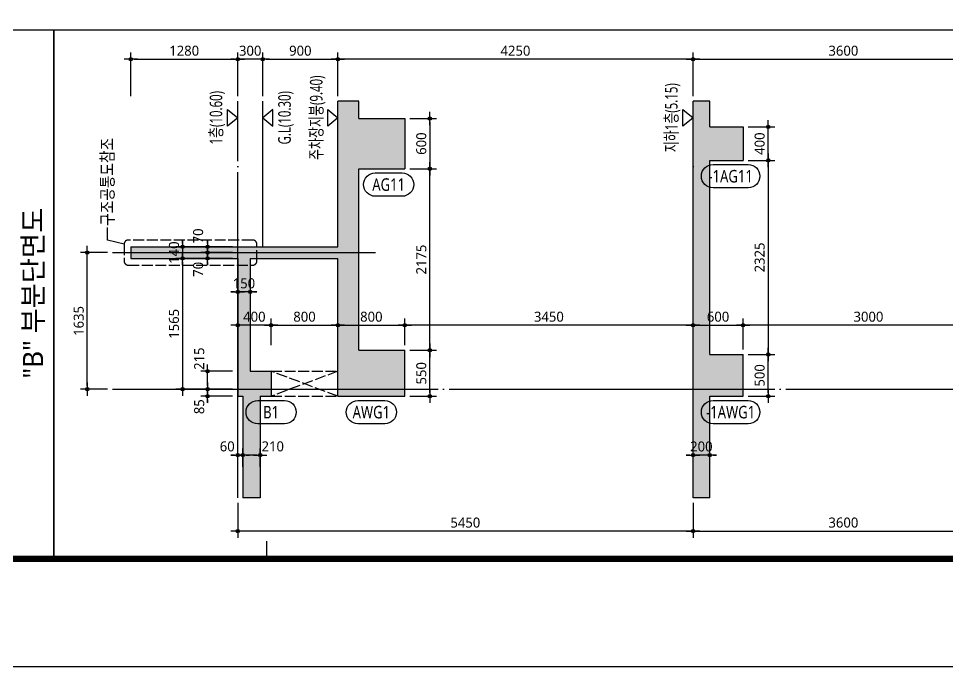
# Model space of a CAD drawing. Header units: millimetres. Extents: x 350420 to 672135, y -312840 to -44390.
# Drawn here: x 539707 to 550825, y -80030 to -72273 of the extents above; entities that cross this region are included whole.
import ezdxf
from ezdxf.enums import TextEntityAlignment as Align

# ---------------------------------------------------------------- set-up
doc = ezdxf.new("R2010")
doc.units = ezdxf.units.MM
doc.header["$LTSCALE"] = 65
doc.linetypes.add('CEN', pattern=[62, 60, -1, 0, -1])
doc.linetypes.add('HID', pattern=[2.5, 2, -0.5])
doc.layers.get('Defpoints').update_dxf_attribs({"color": 145})
for name, color, linetype in [('253', 253, 'Continuous'), ('CEN', 1, 'CEN'), ('DIM', 7, 'Continuous'), ('FORM_고양장항A-1BL-S-성능$0$FORM', 7, 'Continuous'), ('GL', 3, 'Continuous'), ('HID', 8, 'HID'), ('LEADER', 7, 'Continuous'), ('LEVEL', 7, 'Continuous'), ('M', 7, 'Continuous'), ('NAME-B', 6, 'Continuous'), ('SEC', 2, 'Continuous')]:
    doc.layers.add(name, color=color, linetype=linetype)
doc.layers.add('FORM_고양장항A-1BL-S-성능$0$DEFPOINT', color=144, linetype='Continuous', plot=False)
doc.layers.add('TEXT', color=3, linetype='Continuous', lineweight=9)
doc.styles.add('맑은고딕', font='malgun.ttf')
doc.dimstyles.new('DIM_40', dxfattribs={"dimscale": 40, "dimtxt": 3, "dimasz": 1, "dimexe": 2, "dimexo": 1.5, "dimgap": 1, "dimtad": 1, "dimdec": 0, "dimzin": 0, "dimdsep": 46, "dimtxsty": '맑은고딕', "dimblk1": 'DIMDOT', "dimblk2": 'DIMDOT', "dimsah": 1, "dimcen": 0.09, "dimdle": 2, "dimclrd": 7, "dimclre": 7, "dimclrt": 6, "dimadec": 0, "dimazin": 0, "dimtfac": 1, "dimtdec": 0, "dimtix": 1, "dimtmove": 2, "dimatfit": 3, "dimldrblk": 'DIMDOT', "dimfxl": 0, "dimtolj": 1, "dimtzin": 0, "dimarcsym": 0})

# ---------------------------------------------------------------- blocks, each defined once
blk = doc.blocks.new('FORM_고양장항A-1BL-S-성능')
at = {"layer": 'FORM_고양장항A-1BL-S-성능$0$DEFPOINT', "color": 1}
blk.add_line((573.5, 22), (573.5, 25), dxfattribs=at)
at = {"layer": 'FORM_고양장항A-1BL-S-성능$0$DEFPOINT'}
blk.add_lwpolyline([(0, 594), (0, 0), (841, 0), (841, 594), (0, 594)], dxfattribs=at)
at = {"layer": 'FORM_고양장항A-1BL-S-성능$0$FORM'}
for points in [[(25, 573), (25, 21), (757, 21), (757, 573)], [(26, 572), (26, 22), (756, 22), (756, 572)]]:
    blk.add_lwpolyline(points, close=True, dxfattribs=at)
at = {"layer": 'FORM_고양장항A-1BL-S-성능$0$FORM', "const_width": 1}
blk.add_lwpolyline([(25.5, 572.5), (25.5, 21.5), (756.5, 21.5), (756.5, 572.5)], close=True, dxfattribs=at)
blk = doc.blocks.new('DIMDOT')
at = {"layer": 'DIM', "linetype": 'Continuous'}
blk.add_line((-2, 0), (2, 0), dxfattribs=at)
for radius in [0.5, 0.25]:
    blk.add_circle((0, 0), radius, dxfattribs=at)
blk = doc.blocks.new('*D1171')
at = {"layer": 'Defpoints', "color": 0, "transparency": 16777216}
for p in [(540530, -75075), (540830, -75075), (540830, -76710)]:
    blk.add_point(p, dxfattribs=at)
at = {"layer": 'DIM', "color": 7, "lineweight": -2, "transparency": 16777216}
for p, q in [((540770, -75075), (540450, -75075)), ((540530, -76670), (540530, -75115)), ((540770, -76710), (540450, -76710))]:
    blk.add_line(p, q, dxfattribs=at)
at = {"layer": 'DIM', "color": 7, "lineweight": -2, "transparency": 16777216, "xscale": 40, "yscale": 40, "zscale": 40}
for p, rotation in [((540530, -75075), 90), ((540530, -76710), 270)]:
    blk.add_blockref('DIMDOT', p, dxfattribs=dict(at, rotation=rotation))
at = {"layer": 'DIM', "color": 6, "transparency": 16777216, "insert": (540428, -75893), "char_height": 120, "attachment_point": 5, "rotation": 90, "style": '맑은고딕'}
blk.add_mtext('\\A1;1635', dxfattribs=at)
blk = doc.blocks.new('*D1172')
at = {"layer": 'Defpoints', "color": 0, "transparency": 16777216}
for p in [(542330, -72760), (541050, -73260), (542330, -73260)]:
    blk.add_point(p, dxfattribs=at)
at = {"layer": 'DIM', "color": 7, "lineweight": -2, "transparency": 16777216}
for p, q in [((541050, -73200), (541050, -72680)), ((542330, -73200), (542330, -72680)), ((541090, -72760), (542290, -72760))]:
    blk.add_line(p, q, dxfattribs=at)
at = {"layer": 'DIM', "color": 7, "lineweight": -2, "transparency": 16777216, "xscale": 40, "yscale": 40, "zscale": 40, "rotation": 180}
blk.add_blockref('DIMDOT', (541050, -72760), dxfattribs=at)
at = {"layer": 'DIM', "color": 7, "lineweight": -2, "transparency": 16777216, "xscale": 40, "yscale": 40, "zscale": 40}
blk.add_blockref('DIMDOT', (542330, -72760), dxfattribs=at)
at = {"layer": 'DIM', "color": 6, "transparency": 16777216, "insert": (541690, -72658), "char_height": 120, "attachment_point": 5, "style": '맑은고딕'}
blk.add_mtext('\\A1;1280', dxfattribs=at)
blk = doc.blocks.new('*D1173')
at = {"layer": 'Defpoints', "color": 0, "transparency": 16777216}
for p in [(542330, -75145), (541670, -76710), (542330, -76710)]:
    blk.add_point(p, dxfattribs=at)
at = {"layer": 'DIM', "color": 7, "lineweight": -2, "transparency": 16777216}
for p, q in [((542270, -75145), (541590, -75145)), ((541670, -75185), (541670, -76670)), ((542270, -76710), (541590, -76710))]:
    blk.add_line(p, q, dxfattribs=at)
at = {"layer": 'DIM', "color": 7, "lineweight": -2, "transparency": 16777216, "xscale": 40, "yscale": 40, "zscale": 40}
for p, rotation in [((541670, -75145), 90), ((541670, -76710), 270)]:
    blk.add_blockref('DIMDOT', p, dxfattribs=dict(at, rotation=rotation))
at = {"layer": 'DIM', "color": 6, "transparency": 16777216, "insert": (541568, -75928), "char_height": 120, "attachment_point": 5, "rotation": 90, "style": '맑은고딕'}
blk.add_mtext('\\A1;1565', dxfattribs=at)
blk = doc.blocks.new('*D1174')
at = {"layer": 'Defpoints', "color": 0, "transparency": 16777216}
for p in [(542330, -75005), (541670, -75145), (542330, -75145)]:
    blk.add_point(p, dxfattribs=at)
at = {"layer": 'DIM', "color": 7, "lineweight": -2, "transparency": 16777216}
for p, q in [((541670, -74965), (541670, -74925)), ((542270, -75005), (541590, -75005)), ((541670, -75005), (541670, -75145)), ((542270, -75145), (541590, -75145)), ((541670, -75185), (541670, -75225))]:
    blk.add_line(p, q, dxfattribs=at)
at = {"layer": 'DIM', "color": 7, "lineweight": -2, "transparency": 16777216, "xscale": 40, "yscale": 40, "zscale": 40}
for p, rotation in [((541670, -75005), 270), ((541670, -75145), 90)]:
    blk.add_blockref('DIMDOT', p, dxfattribs=dict(at, rotation=rotation))
at = {"layer": 'DIM', "color": 6, "transparency": 16777216, "insert": (541568, -75075), "char_height": 120, "attachment_point": 5, "rotation": 90, "style": '맑은고딕'}
blk.add_mtext('\\A1;140', dxfattribs=at)
blk = doc.blocks.new('*D1175')
at = {"layer": 'Defpoints', "color": 0, "transparency": 16777216}
for p in [(541970, -75145), (542330, -75075), (542330, -75145)]:
    blk.add_point(p, dxfattribs=at)
at = {"layer": 'DIM', "color": 7, "lineweight": -2, "transparency": 16777216}
for p, q in [((541970, -75035), (541970, -74995)), ((542270, -75075), (541890, -75075)), ((542270, -75145), (541890, -75145)), ((541970, -75075), (541970, -75145)), ((541970, -75185), (541970, -75225))]:
    blk.add_line(p, q, dxfattribs=at)
at = {"layer": 'DIM', "color": 7, "lineweight": -2, "transparency": 16777216, "xscale": 40, "yscale": 40, "zscale": 40}
for p, rotation in [((541970, -75075), 270), ((541970, -75145), 90)]:
    blk.add_blockref('DIMDOT', p, dxfattribs=dict(at, rotation=rotation))
at = {"layer": 'DIM', "color": 6, "transparency": 16777216, "insert": (541857, -75275), "char_height": 120, "attachment_point": 5, "rotation": 90, "style": '맑은고딕'}
blk.add_mtext('\\A1;70', dxfattribs=at)
blk = doc.blocks.new('*D1176')
at = {"layer": 'Defpoints', "color": 0, "transparency": 16777216}
for p in [(541970, -75005), (542330, -75005), (542330, -75075)]:
    blk.add_point(p, dxfattribs=at)
at = {"layer": 'DIM', "color": 7, "lineweight": -2, "transparency": 16777216}
for p, q in [((541970, -74965), (541970, -74925)), ((542270, -75005), (541890, -75005)), ((541970, -75075), (541970, -75005)), ((542270, -75075), (541890, -75075)), ((541970, -75115), (541970, -75155))]:
    blk.add_line(p, q, dxfattribs=at)
at = {"layer": 'DIM', "color": 7, "lineweight": -2, "transparency": 16777216, "xscale": 40, "yscale": 40, "zscale": 40}
for p, rotation in [((541970, -75005), 270), ((541970, -75075), 90)]:
    blk.add_blockref('DIMDOT', p, dxfattribs=dict(at, rotation=rotation))
at = {"layer": 'DIM', "color": 6, "transparency": 16777216, "insert": (541857, -74875), "char_height": 120, "attachment_point": 5, "rotation": 90, "style": '맑은고딕'}
blk.add_mtext('\\A1;70', dxfattribs=at)
blk = doc.blocks.new('*D1177')
at = {"layer": 'Defpoints', "color": 0, "transparency": 16777216}
for p in [(542330, -72760), (542330, -73260), (542630, -73260)]:
    blk.add_point(p, dxfattribs=at)
at = {"layer": 'DIM', "color": 7, "lineweight": -2, "transparency": 16777216}
for p, q in [((542330, -73200), (542330, -72680)), ((542630, -73200), (542630, -72680)), ((542290, -72760), (542250, -72760)), ((542630, -72760), (542330, -72760)), ((542670, -72760), (542710, -72760))]:
    blk.add_line(p, q, dxfattribs=at)
at = {"layer": 'DIM', "color": 7, "lineweight": -2, "transparency": 16777216, "xscale": 40, "yscale": 40, "zscale": 40}
blk.add_blockref('DIMDOT', (542330, -72760), dxfattribs=at)
at = {"layer": 'DIM', "color": 7, "lineweight": -2, "transparency": 16777216, "xscale": 40, "yscale": 40, "zscale": 40, "rotation": 180}
blk.add_blockref('DIMDOT', (542630, -72760), dxfattribs=at)
at = {"layer": 'DIM', "color": 6, "transparency": 16777216, "insert": (542480, -72658), "char_height": 120, "attachment_point": 5, "style": '맑은고딕'}
blk.add_mtext('\\A1;300', dxfattribs=at)
blk = doc.blocks.new('*D1178')
at = {"layer": 'Defpoints', "color": 0, "transparency": 16777216}
for p in [(551380, -72760), (547780, -73260), (551380, -73260)]:
    blk.add_point(p, dxfattribs=at)
at = {"layer": 'DIM', "color": 7, "lineweight": -2, "transparency": 16777216}
for p, q in [((547780, -73200), (547780, -72680)), ((551380, -73200), (551380, -72680)), ((547820, -72760), (551340, -72760))]:
    blk.add_line(p, q, dxfattribs=at)
at = {"layer": 'DIM', "color": 7, "lineweight": -2, "transparency": 16777216, "xscale": 40, "yscale": 40, "zscale": 40, "rotation": 180}
blk.add_blockref('DIMDOT', (547780, -72760), dxfattribs=at)
at = {"layer": 'DIM', "color": 7, "lineweight": -2, "transparency": 16777216, "xscale": 40, "yscale": 40, "zscale": 40}
blk.add_blockref('DIMDOT', (551380, -72760), dxfattribs=at)
at = {"layer": 'DIM', "color": 6, "transparency": 16777216, "insert": (549580, -72658), "char_height": 120, "attachment_point": 5, "style": '맑은고딕'}
blk.add_mtext('\\A1;3600', dxfattribs=at)
blk = doc.blocks.new('*D1179')
at = {"layer": 'Defpoints', "color": 0, "transparency": 16777216}
for p in [(543530, -72760), (542630, -73260), (543530, -73260)]:
    blk.add_point(p, dxfattribs=at)
at = {"layer": 'DIM', "color": 7, "lineweight": -2, "transparency": 16777216}
for p, q in [((542630, -73200), (542630, -72680)), ((543530, -73200), (543530, -72680)), ((542670, -72760), (543490, -72760))]:
    blk.add_line(p, q, dxfattribs=at)
at = {"layer": 'DIM', "color": 7, "lineweight": -2, "transparency": 16777216, "xscale": 40, "yscale": 40, "zscale": 40, "rotation": 180}
blk.add_blockref('DIMDOT', (542630, -72760), dxfattribs=at)
at = {"layer": 'DIM', "color": 7, "lineweight": -2, "transparency": 16777216, "xscale": 40, "yscale": 40, "zscale": 40}
blk.add_blockref('DIMDOT', (543530, -72760), dxfattribs=at)
at = {"layer": 'DIM', "color": 6, "transparency": 16777216, "insert": (543080, -72658), "char_height": 120, "attachment_point": 5, "style": '맑은고딕'}
blk.add_mtext('\\A1;900', dxfattribs=at)
blk = doc.blocks.new('*D1180')
at = {"layer": 'Defpoints', "color": 0, "transparency": 16777216}
for p in [(543530, -72760), (543530, -73260), (547780, -73260)]:
    blk.add_point(p, dxfattribs=at)
at = {"layer": 'DIM', "color": 7, "lineweight": -2, "transparency": 16777216}
for p, q in [((543530, -73200), (543530, -72680)), ((547780, -73200), (547780, -72680)), ((547740, -72760), (543570, -72760))]:
    blk.add_line(p, q, dxfattribs=at)
at = {"layer": 'DIM', "color": 7, "lineweight": -2, "transparency": 16777216, "xscale": 40, "yscale": 40, "zscale": 40, "rotation": 180}
blk.add_blockref('DIMDOT', (543530, -72760), dxfattribs=at)
at = {"layer": 'DIM', "color": 7, "lineweight": -2, "transparency": 16777216, "xscale": 40, "yscale": 40, "zscale": 40}
blk.add_blockref('DIMDOT', (547780, -72760), dxfattribs=at)
at = {"layer": 'DIM', "color": 6, "transparency": 16777216, "insert": (545655, -72658), "char_height": 120, "attachment_point": 5, "style": '맑은고딕'}
blk.add_mtext('\\A1;4250', dxfattribs=at)
blk = doc.blocks.new('*D1182')
at = {"layer": 'Defpoints', "color": 0, "linetype": 'Continuous', "transparency": 16777216}
for p in [(542330, -76710), (541970, -76795), (542330, -76795)]:
    blk.add_point(p, dxfattribs=at)
at = {"layer": 'DIM', "color": 7, "linetype": 'Continuous', "lineweight": -2, "transparency": 16777216}
for p, q in [((542270, -76710), (541890, -76710)), ((541970, -76670), (541970, -76630)), ((541970, -76710), (541970, -76795)), ((542270, -76795), (541890, -76795)), ((541970, -76835), (541970, -76875))]:
    blk.add_line(p, q, dxfattribs=at)
at = {"layer": 'DIM', "color": 7, "linetype": 'Continuous', "lineweight": -2, "transparency": 16777216, "xscale": 40, "yscale": 40, "zscale": 40}
for p, rotation in [((541970, -76710), 270), ((541970, -76795), 90)]:
    blk.add_blockref('DIMDOT', p, dxfattribs=dict(at, rotation=rotation))
at = {"layer": 'DIM', "color": 6, "linetype": 'Continuous', "transparency": 16777216, "insert": (541870, -76920), "char_height": 120, "attachment_point": 5, "rotation": 90, "style": '맑은고딕'}
blk.add_mtext('\\A1;85', dxfattribs=at)
blk = doc.blocks.new('*D1183')
at = {"layer": 'Defpoints', "color": 0, "linetype": 'Continuous', "transparency": 16777216}
for p in [(541970, -76495), (542330, -76495), (542330, -76710)]:
    blk.add_point(p, dxfattribs=at)
at = {"layer": 'DIM', "color": 7, "linetype": 'Continuous', "lineweight": -2, "transparency": 16777216}
for p, q in [((542270, -76495), (541890, -76495)), ((541970, -76670), (541970, -76535)), ((542270, -76710), (541890, -76710))]:
    blk.add_line(p, q, dxfattribs=at)
at = {"layer": 'DIM', "color": 7, "linetype": 'Continuous', "lineweight": -2, "transparency": 16777216, "xscale": 40, "yscale": 40, "zscale": 40}
for p, rotation in [((541970, -76495), 90), ((541970, -76710), 270)]:
    blk.add_blockref('DIMDOT', p, dxfattribs=dict(at, rotation=rotation))
at = {"layer": 'DIM', "color": 6, "linetype": 'Continuous', "transparency": 16777216, "insert": (541870, -76345), "char_height": 120, "attachment_point": 5, "rotation": 90, "style": '맑은고딕'}
blk.add_mtext('\\A1;215', dxfattribs=at)
blk = doc.blocks.new('*D1184')
at = {"layer": 'Defpoints', "color": 0, "transparency": 16777216}
for p in [(544330, -76245), (544630, -76245), (544330, -76795)]:
    blk.add_point(p, dxfattribs=at)
at = {"layer": 'DIM', "color": 7, "lineweight": -2, "transparency": 16777216}
for p, q in [((544390, -76245), (544710, -76245)), ((544630, -76755), (544630, -76285)), ((544390, -76795), (544710, -76795))]:
    blk.add_line(p, q, dxfattribs=at)
at = {"layer": 'DIM', "color": 7, "lineweight": -2, "transparency": 16777216, "xscale": 40, "yscale": 40, "zscale": 40}
for p, rotation in [((544630, -76245), 90), ((544630, -76795), 270)]:
    blk.add_blockref('DIMDOT', p, dxfattribs=dict(at, rotation=rotation))
at = {"layer": 'DIM', "color": 6, "transparency": 16777216, "insert": (544528, -76520), "char_height": 120, "attachment_point": 5, "rotation": 90, "style": '맑은고딕'}
blk.add_mtext('\\A1;550', dxfattribs=at)
blk = doc.blocks.new('*D1185')
at = {"layer": 'Defpoints', "color": 0, "transparency": 16777216}
for p in [(544330, -75945), (543530, -76245), (544330, -76245)]:
    blk.add_point(p, dxfattribs=at)
at = {"layer": 'DIM', "color": 7, "lineweight": -2, "transparency": 16777216}
for p, q in [((543530, -76185), (543530, -75865)), ((544330, -76185), (544330, -75865)), ((543570, -75945), (544290, -75945))]:
    blk.add_line(p, q, dxfattribs=at)
at = {"layer": 'DIM', "color": 7, "lineweight": -2, "transparency": 16777216, "xscale": 40, "yscale": 40, "zscale": 40, "rotation": 180}
blk.add_blockref('DIMDOT', (543530, -75945), dxfattribs=at)
at = {"layer": 'DIM', "color": 7, "lineweight": -2, "transparency": 16777216, "xscale": 40, "yscale": 40, "zscale": 40}
blk.add_blockref('DIMDOT', (544330, -75945), dxfattribs=at)
at = {"layer": 'DIM', "color": 6, "transparency": 16777216, "insert": (543930, -75843), "char_height": 120, "attachment_point": 5, "style": '맑은고딕'}
blk.add_mtext('\\A1;800', dxfattribs=at)
blk = doc.blocks.new('*D1186')
at = {"layer": 'Defpoints', "color": 0, "transparency": 16777216}
for p in [(544330, -75945), (544330, -76245), (547780, -76295)]:
    blk.add_point(p, dxfattribs=at)
at = {"layer": 'DIM', "color": 7, "lineweight": -2, "transparency": 16777216}
for p, q in [((544330, -76185), (544330, -75865)), ((547780, -76235), (547780, -75865)), ((547740, -75945), (544370, -75945))]:
    blk.add_line(p, q, dxfattribs=at)
at = {"layer": 'DIM', "color": 7, "lineweight": -2, "transparency": 16777216, "xscale": 40, "yscale": 40, "zscale": 40, "rotation": 180}
blk.add_blockref('DIMDOT', (544330, -75945), dxfattribs=at)
at = {"layer": 'DIM', "color": 7, "lineweight": -2, "transparency": 16777216, "xscale": 40, "yscale": 40, "zscale": 40}
blk.add_blockref('DIMDOT', (547780, -75945), dxfattribs=at)
at = {"layer": 'DIM', "color": 6, "transparency": 16777216, "insert": (546055, -75843), "char_height": 120, "attachment_point": 5, "style": '맑은고딕'}
blk.add_mtext('\\A1;3450', dxfattribs=at)
blk = doc.blocks.new('*D1187')
at = {"layer": 'Defpoints', "color": 0, "transparency": 16777216}
for p in [(548380, -75945), (547780, -76295), (548380, -76295)]:
    blk.add_point(p, dxfattribs=at)
at = {"layer": 'DIM', "color": 7, "lineweight": -2, "transparency": 16777216}
for p, q in [((547780, -76235), (547780, -75865)), ((548380, -76235), (548380, -75865)), ((547820, -75945), (548340, -75945))]:
    blk.add_line(p, q, dxfattribs=at)
at = {"layer": 'DIM', "color": 7, "lineweight": -2, "transparency": 16777216, "xscale": 40, "yscale": 40, "zscale": 40, "rotation": 180}
blk.add_blockref('DIMDOT', (547780, -75945), dxfattribs=at)
at = {"layer": 'DIM', "color": 7, "lineweight": -2, "transparency": 16777216, "xscale": 40, "yscale": 40, "zscale": 40}
blk.add_blockref('DIMDOT', (548380, -75945), dxfattribs=at)
at = {"layer": 'DIM', "color": 6, "transparency": 16777216, "insert": (548080, -75843), "char_height": 120, "attachment_point": 5, "style": '맑은고딕'}
blk.add_mtext('\\A1;600', dxfattribs=at)
blk = doc.blocks.new('*D1188')
at = {"layer": 'Defpoints', "color": 0, "transparency": 16777216}
for p in [(548380, -75945), (548380, -76295), (551380, -76295)]:
    blk.add_point(p, dxfattribs=at)
at = {"layer": 'DIM', "color": 7, "lineweight": -2, "transparency": 16777216}
for p, q in [((548380, -76235), (548380, -75865)), ((551380, -76235), (551380, -75865)), ((551340, -75945), (548420, -75945))]:
    blk.add_line(p, q, dxfattribs=at)
at = {"layer": 'DIM', "color": 7, "lineweight": -2, "transparency": 16777216, "xscale": 40, "yscale": 40, "zscale": 40, "rotation": 180}
blk.add_blockref('DIMDOT', (548380, -75945), dxfattribs=at)
at = {"layer": 'DIM', "color": 7, "lineweight": -2, "transparency": 16777216, "xscale": 40, "yscale": 40, "zscale": 40}
blk.add_blockref('DIMDOT', (551380, -75945), dxfattribs=at)
at = {"layer": 'DIM', "color": 6, "transparency": 16777216, "insert": (549880, -75843), "char_height": 120, "attachment_point": 5, "style": '맑은고딕'}
blk.add_mtext('\\A1;3000', dxfattribs=at)
blk = doc.blocks.new('*D1189')
at = {"layer": 'Defpoints', "color": 0, "transparency": 16777216}
for p in [(548380, -76295), (548680, -76295), (548380, -76795)]:
    blk.add_point(p, dxfattribs=at)
at = {"layer": 'DIM', "color": 7, "lineweight": -2, "transparency": 16777216}
for p, q in [((548440, -76295), (548760, -76295)), ((548680, -76755), (548680, -76335)), ((548440, -76795), (548760, -76795))]:
    blk.add_line(p, q, dxfattribs=at)
at = {"layer": 'DIM', "color": 7, "lineweight": -2, "transparency": 16777216, "xscale": 40, "yscale": 40, "zscale": 40}
for p, rotation in [((548680, -76295), 90), ((548680, -76795), 270)]:
    blk.add_blockref('DIMDOT', p, dxfattribs=dict(at, rotation=rotation))
at = {"layer": 'DIM', "color": 6, "transparency": 16777216, "insert": (548578, -76545), "char_height": 120, "attachment_point": 5, "rotation": 90, "style": '맑은고딕'}
blk.add_mtext('\\A1;500', dxfattribs=at)
blk = doc.blocks.new('*D1190')
at = {"layer": 'Defpoints', "color": 0, "transparency": 16777216}
for p in [(542330, -75345), (542480, -75345), (542330, -75545)]:
    blk.add_point(p, dxfattribs=at)
at = {"layer": 'DIM', "color": 7, "lineweight": -2, "transparency": 16777216}
for p, q in [((542330, -75405), (542330, -75625)), ((542480, -75405), (542480, -75625)), ((542290, -75545), (542250, -75545)), ((542480, -75545), (542330, -75545)), ((542520, -75545), (542560, -75545))]:
    blk.add_line(p, q, dxfattribs=at)
at = {"layer": 'DIM', "color": 7, "lineweight": -2, "transparency": 16777216, "xscale": 40, "yscale": 40, "zscale": 40}
blk.add_blockref('DIMDOT', (542330, -75545), dxfattribs=at)
at = {"layer": 'DIM', "color": 7, "lineweight": -2, "transparency": 16777216, "xscale": 40, "yscale": 40, "zscale": 40, "rotation": 180}
blk.add_blockref('DIMDOT', (542480, -75545), dxfattribs=at)
at = {"layer": 'DIM', "color": 6, "transparency": 16777216, "insert": (542405, -75443), "char_height": 120, "attachment_point": 5, "style": '맑은고딕'}
blk.add_mtext('\\A1;150', dxfattribs=at)
blk = doc.blocks.new('*D530')
at = {"layer": 'Defpoints', "color": 0, "transparency": 16777216}
for p in [(547780, -78010), (551380, -78010), (551380, -78410)]:
    blk.add_point(p, dxfattribs=at)
at = {"layer": 'DIM', "color": 7, "lineweight": -2, "transparency": 16777216}
for p, q in [((547780, -78070), (547780, -78490)), ((551380, -78070), (551380, -78490)), ((547820, -78410), (551340, -78410))]:
    blk.add_line(p, q, dxfattribs=at)
at = {"layer": 'DIM', "color": 7, "lineweight": -2, "transparency": 16777216, "xscale": 40, "yscale": 40, "zscale": 40, "rotation": 180}
blk.add_blockref('DIMDOT', (547780, -78410), dxfattribs=at)
at = {"layer": 'DIM', "color": 7, "lineweight": -2, "transparency": 16777216, "xscale": 40, "yscale": 40, "zscale": 40}
blk.add_blockref('DIMDOT', (551380, -78410), dxfattribs=at)
at = {"layer": 'DIM', "color": 6, "transparency": 16777216, "insert": (549580, -78308), "char_height": 120, "attachment_point": 5, "style": '맑은고딕'}
blk.add_mtext('\\A1;3600', dxfattribs=at)
blk = doc.blocks.new('*D531')
at = {"layer": 'Defpoints', "color": 0, "transparency": 16777216}
for p in [(542330, -78010), (547780, -78010), (542330, -78410)]:
    blk.add_point(p, dxfattribs=at)
at = {"layer": 'DIM', "color": 7, "lineweight": -2, "transparency": 16777216}
for p, q in [((542330, -78070), (542330, -78490)), ((547780, -78070), (547780, -78490)), ((547740, -78410), (542370, -78410))]:
    blk.add_line(p, q, dxfattribs=at)
at = {"layer": 'DIM', "color": 7, "lineweight": -2, "transparency": 16777216, "xscale": 40, "yscale": 40, "zscale": 40, "rotation": 180}
blk.add_blockref('DIMDOT', (542330, -78410), dxfattribs=at)
at = {"layer": 'DIM', "color": 7, "lineweight": -2, "transparency": 16777216, "xscale": 40, "yscale": 40, "zscale": 40}
blk.add_blockref('DIMDOT', (547780, -78410), dxfattribs=at)
at = {"layer": 'DIM', "color": 6, "transparency": 16777216, "insert": (545055, -78308), "char_height": 120, "attachment_point": 5, "style": '맑은고딕'}
blk.add_mtext('\\A1;5450', dxfattribs=at)
blk = doc.blocks.new('*D533')
at = {"layer": 'Defpoints', "color": 0, "transparency": 16777216}
for p in [(547780, -77499), (547780, -77699), (547980, -77699)]:
    blk.add_point(p, dxfattribs=at)
at = {"layer": 'DIM', "color": 7, "lineweight": -2, "transparency": 16777216}
for p, q in [((547780, -77639), (547780, -77419)), ((547980, -77639), (547980, -77419)), ((547740, -77499), (547700, -77499)), ((547980, -77499), (547780, -77499)), ((548020, -77499), (548060, -77499))]:
    blk.add_line(p, q, dxfattribs=at)
at = {"layer": 'DIM', "color": 7, "lineweight": -2, "transparency": 16777216, "xscale": 40, "yscale": 40, "zscale": 40}
blk.add_blockref('DIMDOT', (547780, -77499), dxfattribs=at)
at = {"layer": 'DIM', "color": 7, "lineweight": -2, "transparency": 16777216, "xscale": 40, "yscale": 40, "zscale": 40, "rotation": 180}
blk.add_blockref('DIMDOT', (547980, -77499), dxfattribs=at)
at = {"layer": 'DIM', "color": 6, "transparency": 16777216, "insert": (547880, -77397), "char_height": 120, "attachment_point": 5, "style": '맑은고딕'}
blk.add_mtext('\\A1;200', dxfattribs=at)
blk = doc.blocks.new('*D534')
at = {"layer": 'Defpoints', "color": 0, "transparency": 16777216}
for p in [(542390, -77499), (542390, -77699), (542600, -77699)]:
    blk.add_point(p, dxfattribs=at)
at = {"layer": 'DIM', "color": 7, "lineweight": -2, "transparency": 16777216}
for p, q in [((542390, -77639), (542390, -77419)), ((542600, -77639), (542600, -77419)), ((542560, -77499), (542430, -77499))]:
    blk.add_line(p, q, dxfattribs=at)
at = {"layer": 'DIM', "color": 7, "lineweight": -2, "transparency": 16777216, "xscale": 40, "yscale": 40, "zscale": 40, "rotation": 180}
blk.add_blockref('DIMDOT', (542390, -77499), dxfattribs=at)
at = {"layer": 'DIM', "color": 7, "lineweight": -2, "transparency": 16777216, "xscale": 40, "yscale": 40, "zscale": 40}
blk.add_blockref('DIMDOT', (542600, -77499), dxfattribs=at)
at = {"layer": 'DIM', "color": 6, "transparency": 16777216, "insert": (542750, -77396), "char_height": 120, "attachment_point": 5, "style": '맑은고딕'}
blk.add_mtext('\\A1;210', dxfattribs=at)
blk = doc.blocks.new('*D535')
at = {"layer": 'Defpoints', "color": 0, "transparency": 16777216}
for p in [(542390, -77499), (542330, -77699), (542390, -77699)]:
    blk.add_point(p, dxfattribs=at)
at = {"layer": 'DIM', "color": 7, "lineweight": -2, "transparency": 16777216}
for p, q in [((542330, -77639), (542330, -77419)), ((542390, -77639), (542390, -77419)), ((542290, -77499), (542250, -77499)), ((542330, -77499), (542390, -77499)), ((542430, -77499), (542470, -77499))]:
    blk.add_line(p, q, dxfattribs=at)
at = {"layer": 'DIM', "color": 7, "lineweight": -2, "transparency": 16777216, "xscale": 40, "yscale": 40, "zscale": 40}
blk.add_blockref('DIMDOT', (542330, -77499), dxfattribs=at)
at = {"layer": 'DIM', "color": 7, "lineweight": -2, "transparency": 16777216, "xscale": 40, "yscale": 40, "zscale": 40, "rotation": 180}
blk.add_blockref('DIMDOT', (542390, -77499), dxfattribs=at)
at = {"layer": 'DIM', "color": 6, "transparency": 16777216, "insert": (542205, -77396), "char_height": 120, "attachment_point": 5, "style": '맑은고딕'}
blk.add_mtext('\\A1;60', dxfattribs=at)
blk = doc.blocks.new('*D536')
at = {"layer": 'Defpoints', "color": 0, "transparency": 16777216}
for p in [(543530, -75945), (542730, -76245), (543530, -76245)]:
    blk.add_point(p, dxfattribs=at)
at = {"layer": 'DIM', "color": 7, "lineweight": -2, "transparency": 16777216}
for p, q in [((542730, -76185), (542730, -75865)), ((543530, -76185), (543530, -75865)), ((542770, -75945), (543490, -75945))]:
    blk.add_line(p, q, dxfattribs=at)
at = {"layer": 'DIM', "color": 7, "lineweight": -2, "transparency": 16777216, "xscale": 40, "yscale": 40, "zscale": 40, "rotation": 180}
blk.add_blockref('DIMDOT', (542730, -75945), dxfattribs=at)
at = {"layer": 'DIM', "color": 7, "lineweight": -2, "transparency": 16777216, "xscale": 40, "yscale": 40, "zscale": 40}
blk.add_blockref('DIMDOT', (543530, -75945), dxfattribs=at)
at = {"layer": 'DIM', "color": 6, "transparency": 16777216, "insert": (543130, -75843), "char_height": 120, "attachment_point": 5, "style": '맑은고딕'}
blk.add_mtext('\\A1;800', dxfattribs=at)
blk = doc.blocks.new('*D537')
at = {"layer": 'Defpoints', "color": 0, "transparency": 16777216}
for p in [(542330, -75945), (542330, -76245), (542730, -76245)]:
    blk.add_point(p, dxfattribs=at)
at = {"layer": 'DIM', "color": 7, "lineweight": -2, "transparency": 16777216}
for p, q in [((542330, -76185), (542330, -75865)), ((542730, -76185), (542730, -75865)), ((542690, -75945), (542370, -75945))]:
    blk.add_line(p, q, dxfattribs=at)
at = {"layer": 'DIM', "color": 7, "lineweight": -2, "transparency": 16777216, "xscale": 40, "yscale": 40, "zscale": 40, "rotation": 180}
blk.add_blockref('DIMDOT', (542330, -75945), dxfattribs=at)
at = {"layer": 'DIM', "color": 7, "lineweight": -2, "transparency": 16777216, "xscale": 40, "yscale": 40, "zscale": 40}
blk.add_blockref('DIMDOT', (542730, -75945), dxfattribs=at)
at = {"layer": 'DIM', "color": 6, "transparency": 16777216, "insert": (542530, -75843), "char_height": 120, "attachment_point": 5, "style": '맑은고딕'}
blk.add_mtext('\\A1;400', dxfattribs=at)
blk = doc.blocks.new('*D538')
at = {"layer": 'Defpoints', "color": 0, "transparency": 16777216}
for p in [(544330, -74070), (544630, -74070), (544330, -76245)]:
    blk.add_point(p, dxfattribs=at)
at = {"layer": 'DIM', "color": 7, "lineweight": -2, "transparency": 16777216}
for p, q in [((544390, -74070), (544710, -74070)), ((544630, -76205), (544630, -74110)), ((544390, -76245), (544710, -76245))]:
    blk.add_line(p, q, dxfattribs=at)
at = {"layer": 'DIM', "color": 7, "lineweight": -2, "transparency": 16777216, "xscale": 40, "yscale": 40, "zscale": 40}
for p, rotation in [((544630, -74070), 90), ((544630, -76245), 270)]:
    blk.add_blockref('DIMDOT', p, dxfattribs=dict(at, rotation=rotation))
at = {"layer": 'DIM', "color": 6, "transparency": 16777216, "insert": (544528, -75158), "char_height": 120, "attachment_point": 5, "rotation": 90, "style": '맑은고딕'}
blk.add_mtext('\\A1;2175', dxfattribs=at)
blk = doc.blocks.new('*D539')
at = {"layer": 'Defpoints', "color": 0, "transparency": 16777216}
for p in [(544330, -73470), (544330, -74070), (544630, -74070)]:
    blk.add_point(p, dxfattribs=at)
at = {"layer": 'DIM', "color": 7, "lineweight": -2, "transparency": 16777216}
for p, q in [((544390, -73470), (544710, -73470)), ((544630, -73510), (544630, -74030)), ((544390, -74070), (544710, -74070))]:
    blk.add_line(p, q, dxfattribs=at)
at = {"layer": 'DIM', "color": 7, "lineweight": -2, "transparency": 16777216, "xscale": 40, "yscale": 40, "zscale": 40}
for p, rotation in [((544630, -73470), 90), ((544630, -74070), 270)]:
    blk.add_blockref('DIMDOT', p, dxfattribs=dict(at, rotation=rotation))
at = {"layer": 'DIM', "color": 6, "transparency": 16777216, "insert": (544528, -73770), "char_height": 120, "attachment_point": 5, "rotation": 90, "style": '맑은고딕'}
blk.add_mtext('\\A1;600', dxfattribs=at)
blk = doc.blocks.new('*D540')
at = {"layer": 'Defpoints', "color": 0, "transparency": 16777216}
for p in [(548380, -73570), (548680, -73570), (548380, -73970)]:
    blk.add_point(p, dxfattribs=at)
at = {"layer": 'DIM', "color": 7, "lineweight": -2, "transparency": 16777216}
for p, q in [((548440, -73570), (548760, -73570)), ((548680, -73930), (548680, -73610)), ((548440, -73970), (548760, -73970))]:
    blk.add_line(p, q, dxfattribs=at)
at = {"layer": 'DIM', "color": 7, "lineweight": -2, "transparency": 16777216, "xscale": 40, "yscale": 40, "zscale": 40}
for p, rotation in [((548680, -73570), 90), ((548680, -73970), 270)]:
    blk.add_blockref('DIMDOT', p, dxfattribs=dict(at, rotation=rotation))
at = {"layer": 'DIM', "color": 6, "transparency": 16777216, "insert": (548578, -73770), "char_height": 120, "attachment_point": 5, "rotation": 90, "style": '맑은고딕'}
blk.add_mtext('\\A1;400', dxfattribs=at)
blk = doc.blocks.new('*D541')
at = {"layer": 'Defpoints', "color": 0, "transparency": 16777216}
for p in [(548380, -73970), (548380, -76295), (548680, -76295)]:
    blk.add_point(p, dxfattribs=at)
at = {"layer": 'DIM', "color": 7, "lineweight": -2, "transparency": 16777216}
for p, q in [((548440, -73970), (548760, -73970)), ((548680, -74010), (548680, -76255)), ((548440, -76295), (548760, -76295))]:
    blk.add_line(p, q, dxfattribs=at)
at = {"layer": 'DIM', "color": 7, "lineweight": -2, "transparency": 16777216, "xscale": 40, "yscale": 40, "zscale": 40}
for p, rotation in [((548680, -73970), 90), ((548680, -76295), 270)]:
    blk.add_blockref('DIMDOT', p, dxfattribs=dict(at, rotation=rotation))
at = {"layer": 'DIM', "color": 6, "transparency": 16777216, "insert": (548578, -75133), "char_height": 120, "attachment_point": 5, "rotation": 90, "style": '맑은고딕'}
blk.add_mtext('\\A1;2325', dxfattribs=at)

msp = doc.modelspace()

# ---------------------------------------------------------------- hatches: boundary and pattern name
at = {"layer": '253'}
h = msp.add_hatch(color=256, dxfattribs=at)
h.dxf.hatch_style = 1
h.paths.add_polyline_path([(544330, -73470), (544330, -74070), (543780, -74070), (543780, -76245), (544330, -76245), (544330, -76795), (543530, -76795), (543530, -75145), (542480, -75145), (542480, -76495), (542730, -76495), (542730, -76795), (542600, -76795), (542600, -78010), (542390, -78010), (542390, -76795), (542330, -76795), (542330, -75145), (541050, -75145), (541050, -75005), (543530, -75005), (543530, -73260), (543780, -73260), (543780, -73470)])
h = msp.add_hatch(color=256, dxfattribs=at)
h.dxf.hatch_style = 1
h.paths.add_polyline_path([(548380, -73570), (548380, -73970), (547980, -73970), (547980, -76295), (548380, -76295), (548380, -76795), (547980, -76795), (547980, -78010), (547780, -78010), (547780, -73260), (547980, -73260), (547980, -73570)])

# ---------------------------------------------------------------- linework, layer by layer
for p, q in [((543780, -73260), (543530, -73260)), ((547980, -73260), (547780, -73260)), ((542600, -78010), (542390, -78010)), ((547980, -78010), (547780, -78010))]:
    msp.add_line(p, q, dxfattribs=at)
at = {"layer": 'CEN'}
for p, q in [((542330, -78010), (542330, -73260)), ((547780, -78010), (547780, -73260)), ((540830, -75075), (543980, -75075)), ((540830, -76710), (552795, -76710))]:
    msp.add_line(p, q, dxfattribs=at)
at = {"layer": 'GL'}
msp.add_line((542630, -75005), (542630, -73260), dxfattribs=at)
at = {"layer": 'HID'}
msp.add_lwpolyline([(542730, -76795), (543530, -76795), (542730, -76495), (543530, -76495), (542730, -76795)], dxfattribs=at)
at = {"layer": 'LEADER', "color": 7}
for points in [[(540130, -72410), (526630, -72410), (526630, -78710), (540130, -78710)], [(553630, -72410), (540130, -72410), (540130, -78710), (553630, -78710)]]:
    msp.add_lwpolyline(points, close=True, dxfattribs=at)
at = {"layer": 'LEADER'}
for points in [[(542210, -73360), (542330, -73460), (542210, -73560)], [(542750, -73360), (542630, -73460), (542750, -73560)], [(543410, -73360), (543530, -73460), (543410, -73560)], [(547660, -73360), (547780, -73460), (547660, -73560)]]:
    msp.add_lwpolyline(points, close=True, dxfattribs=at)
at = {"layer": 'LEADER', "linetype": 'HID'}
msp.add_lwpolyline([(542560, -75175), (542560, -74975, 0.4142136), (542510, -74925), (541020, -74925, 0.4142136), (540970, -74975), (540970, -75175, 0.4142136), (541020, -75225), (542510, -75225, 0.4142136)], format="xyb", close=True, dxfattribs=at)
at = {"layer": 'LEVEL'}
msp.add_lwpolyline([(540970, -74975), (540770, -74925), (540770, -74775)], dxfattribs=at)
at = {"layer": 'M'}
for points in [[(548020, -74020), (548440, -74020, -1), (548440, -74300), (548020, -74300, -1)], [(543977.3, -74120), (544297.3, -74120, -1), (544297.3, -74400), (543977.3, -74400, -1)], [(542570, -76845), (542890, -76845, -1), (542890, -77125), (542570, -77125, -1)], [(543770, -76845), (544090, -76845, -1), (544090, -77125), (543770, -77125, -1)], [(548020, -76845), (548440, -76845, -1), (548440, -77125), (548020, -77125, -1)]]:
    msp.add_lwpolyline(points, format="xyb", close=True, dxfattribs=at)
at = {"layer": 'SEC'}
for p, q in [((543530, -75005), (543530, -73260)), ((543780, -73470), (543780, -73260)), ((547780, -78010), (547780, -73260)), ((547980, -73570), (547980, -73260)), ((543780, -73470), (544330, -73470)), ((544330, -73470), (544330, -74070)), ((547980, -73570), (548380, -73570)), ((548380, -73570), (548380, -73970)), ((547980, -76295), (547980, -73970)), ((547980, -73970), (548380, -73970)), ((543780, -76245), (543780, -74070)), ((543780, -74070), (544330, -74070)), ((541050, -75005), (541050, -75145)), ((541050, -75005), (543530, -75005)), ((541050, -75145), (542330, -75145)), ((542330, -75145), (542330, -76795)), ((542480, -75145), (542480, -76495)), ((542480, -75145), (543530, -75145)), ((543530, -76795), (543530, -75145)), ((543780, -76245), (544330, -76245)), ((544330, -76795), (544330, -76245)), ((547980, -76295), (548380, -76295)), ((548380, -76795), (548380, -76295)), ((542480, -76495), (542730, -76495)), ((542730, -76495), (542730, -76795)), ((542330, -76795), (542390, -76795)), ((542390, -76795), (542390, -78010)), ((542600, -76795), (542600, -78010)), ((542600, -76795), (542730, -76795)), ((543530, -76795), (544330, -76795)), ((547980, -76795), (548380, -76795)), ((547980, -78010), (547980, -76795))]:
    msp.add_line(p, q, dxfattribs=at)

# ---------------------------------------------------------------- block references
at = {"xscale": 60, "yscale": 60, "zscale": 60}
msp.add_blockref('FORM_고양장항A-1BL-S-성능', (508270, -80030), dxfattribs=at)

# ---------------------------------------------------------------- texts
at = {"layer": 'NAME-B', "style": '맑은고딕', "width": 0.8}
for s, p in [('-1AG11', (548230, -74160)), ('AG11', (544137.3, -74260)), ('B1', (542730, -76985)), ('AWG1', (543930, -76985)), ('-1AWG1', (548230, -76985))]:
    msp.add_text(s, height=150, dxfattribs=at).set_placement(p, align=Align.MIDDLE)
at = {"layer": 'TEXT', "style": '맑은고딕', "width": 0.7}
for s, p in [('주차장지붕(9.40)', (543270, -73460)), ('1층(10.60)', (542070, -73460)), ('G.L(10.30)', (542890, -73460)), ('지하1층(5.15)', (547520, -73460))]:
    msp.add_text(s, height=150, rotation=90, dxfattribs=at).set_placement(p, align=Align.MIDDLE_CENTER)
at = {"layer": 'TEXT', "style": '맑은고딕', "width": 0.8}
msp.add_text('구조공통도참조', height=150, rotation=90, dxfattribs=at).set_placement((540770, -74755), align=Align.MIDDLE_LEFT)
at = {"layer": 'TEXT', "style": '맑은고딕'}
msp.add_text('"B" 부분단면도', height=240, rotation=90, dxfattribs=at).set_placement((539880, -75560), align=Align.MIDDLE_CENTER)

# ---------------------------------------------------------------- dimensions: what is measured, and where the dimension line sits
at = {"layer": 'DIM'}
for base, p1, p2, picture, middle in [((542330, -72760), (541050, -73260), (542330, -73260), '*D1172', (541690, -72657.6)), ((543530, -72760), (542630, -73260), (543530, -73260), '*D1179', (543080, -72658)), ((551380, -72760), (547780, -73260), (551380, -73260), '*D1178', (549580, -72658)), ((543530, -75945), (542730, -76245), (543530, -76245), '*D536', (543130, -75843)), ((544330, -75945), (543530, -76245), (544330, -76245), '*D1185', (543930, -75843)), ((548380, -75945), (547780, -76295), (548380, -76295), '*D1187', (548080, -75843)), ((551380, -78410), (547780, -78010), (551380, -78010), '*D530', (549580, -78308))]:
    dim = msp.add_linear_dim(base=base, p1=p1, p2=p2, dimstyle='DIM_40', dxfattribs=at)
    dim.commit()
    dim.dimension.update_dxf_attribs({"geometry": picture, "text_midpoint": middle})
for base, p1, p2, angle, picture, middle in [((542330, -72760), (542630, -73260), (542330, -73260), 180, '*D1177', (542480, -72658)), ((543530, -72760), (547780, -73260), (543530, -73260), 180, '*D1180', (545655, -72658)), ((544630, -74070), (544330, -73470), (544330, -74070), 270, '*D539', (544528, -73770)), ((548680, -73570), (548380, -73970), (548380, -73570), 90, '*D540', (548578, -73770)), ((548680, -76295), (548380, -73970), (548380, -76295), 270, '*D541', (548578, -75132.5)), ((544630, -74070), (544330, -76245), (544330, -74070), 90, '*D538', (544527.6, -75157.5)), ((541670, -75145), (542330, -75005), (542330, -75145), 270, '*D1174', (541567.6, -75075)), ((540530, -75075), (540830, -76710), (540830, -75075), 90, '*D1171', (540427.6, -75892.5)), ((541670, -76710), (542330, -75145), (542330, -76710), 270, '*D1173', (541567.6, -75927.5)), ((542330, -75545), (542480, -75345), (542330, -75345), 180, '*D1190', (542405, -75442.6)), ((542330, -75945), (542730, -76245), (542330, -76245), 180, '*D537', (542530, -75843)), ((544330, -75945), (547780, -76295), (544330, -76245), 180, '*D1186', (546055, -75843)), ((548380, -75945), (551380, -76295), (548380, -76295), 180, '*D1188', (549880, -75843)), ((544630, -76245), (544330, -76795), (544330, -76245), 90, '*D1184', (544528, -76520)), ((548680, -76295), (548380, -76795), (548380, -76295), 90, '*D1189', (548578, -76545)), ((547780, -77498.6), (547980, -77698.6), (547780, -77698.6), 180, '*D533', (547880, -77396.6)), ((542330, -78410), (547780, -78010), (542330, -78010), 180, '*D531', (545055, -78308))]:
    dim = msp.add_linear_dim(base=base, p1=p1, p2=p2, angle=angle, dimstyle='DIM_40', dxfattribs=at)
    dim.commit()
    dim.dimension.update_dxf_attribs({"geometry": picture, "text_midpoint": middle})
for base, p1, p2, angle, picture, middle in [((541970, -75005), (542330, -75075), (542330, -75005), 90, '*D1176', (541857.4, -74875)), ((541970, -75145), (542330, -75075), (542330, -75145), 270, '*D1175', (541857.4, -75275)), ((542390, -77498.6), (542600, -77698.6), (542390, -77698.6), 180, '*D534', (542750, -77396.3))]:
    dim = msp.add_linear_dim(base=base, p1=p1, p2=p2, angle=angle, dimstyle='DIM_40', dxfattribs=at)
    dim.commit()
    dim.dimension.update_dxf_attribs({"geometry": picture, "text_midpoint": middle, "dimtype": 160})
at = {"layer": 'DIM', "linetype": 'Continuous'}
for base, p2, angle, picture, middle in [((541970, -76495), (542330, -76495), 90, '*D1183', (541869.9, -76345)), ((541970, -76795), (542330, -76795), 270, '*D1182', (541869.9, -76920))]:
    dim = msp.add_linear_dim(base=base, p1=(542330, -76710), p2=p2, angle=angle, dimstyle='DIM_40', dxfattribs=at)
    dim.commit()
    dim.dimension.update_dxf_attribs({"geometry": picture, "text_midpoint": middle, "dimtype": 160})
at = {"layer": 'DIM'}
dim = msp.add_linear_dim(base=(542390, -77498.6), p1=(542330, -77698.6), p2=(542390, -77698.6), dimstyle='DIM_40', dxfattribs=at)
dim.commit()
dim.dimension.update_dxf_attribs({"geometry": '*D535', "text_midpoint": (542205, -77396.3), "dimtype": 160})

doc.saveas('drawing.dxf')
